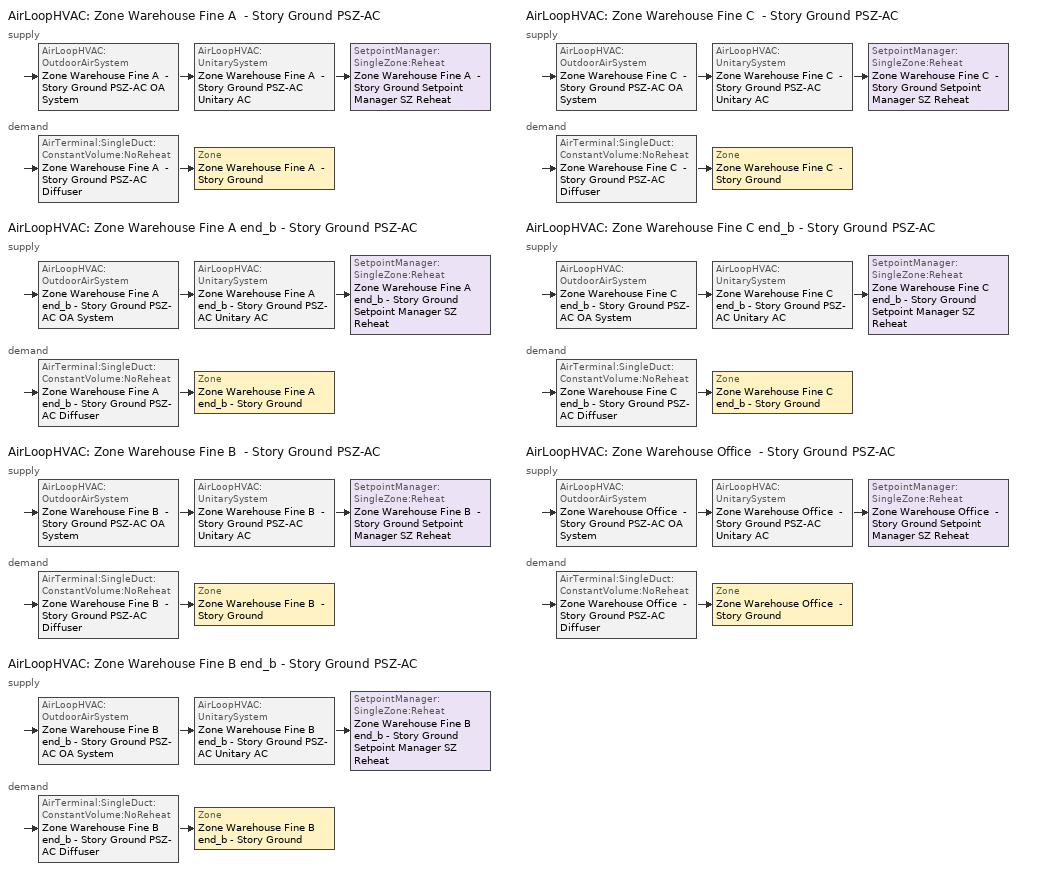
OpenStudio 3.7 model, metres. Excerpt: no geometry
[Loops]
AirLoopHVAC 'Zone Warehouse Fine A  - Story Ground PSZ-AC'
 supply: AirLoopHVAC:OutdoorAirSystem 'Zone Warehouse Fine A  - Story Ground PSZ-AC OA System' > AirLoopHVAC:UnitarySystem 'Zone Warehouse Fine A  - Story Ground PSZ-AC Unitary AC' > SetpointManager:SingleZone:Reheat 'Zone Warehouse Fine A  - Story Ground Setpoint Manager SZ Reheat'
 demand: AirTerminal:SingleDuct:ConstantVolume:NoReheat 'Zone Warehouse Fine A  - Story Ground PSZ-AC Diffuser' > Zone 'Zone Warehouse Fine A  - Story Ground'
AirLoopHVAC 'Zone Warehouse Fine A end_b - Story Ground PSZ-AC'
 supply: AirLoopHVAC:OutdoorAirSystem 'Zone Warehouse Fine A end_b - Story Ground PSZ-AC OA System' > AirLoopHVAC:UnitarySystem 'Zone Warehouse Fine A end_b - Story Ground PSZ-AC Unitary AC' > SetpointManager:SingleZone:Reheat 'Zone Warehouse Fine A end_b - Story Ground Setpoint Manager SZ Reheat'
 demand: AirTerminal:SingleDuct:ConstantVolume:NoReheat 'Zone Warehouse Fine A end_b - Story Ground PSZ-AC Diffuser' > Zone 'Zone Warehouse Fine A end_b - Story Ground'
AirLoopHVAC 'Zone Warehouse Fine B  - Story Ground PSZ-AC'
 supply: AirLoopHVAC:OutdoorAirSystem 'Zone Warehouse Fine B  - Story Ground PSZ-AC OA System' > AirLoopHVAC:UnitarySystem 'Zone Warehouse Fine B  - Story Ground PSZ-AC Unitary AC' > SetpointManager:SingleZone:Reheat 'Zone Warehouse Fine B  - Story Ground Setpoint Manager SZ Reheat'
 demand: AirTerminal:SingleDuct:ConstantVolume:NoReheat 'Zone Warehouse Fine B  - Story Ground PSZ-AC Diffuser' > Zone 'Zone Warehouse Fine B  - Story Ground'
AirLoopHVAC 'Zone Warehouse Fine B end_b - Story Ground PSZ-AC'
 supply: AirLoopHVAC:OutdoorAirSystem 'Zone Warehouse Fine B end_b - Story Ground PSZ-AC OA System' > AirLoopHVAC:UnitarySystem 'Zone Warehouse Fine B end_b - Story Ground PSZ-AC Unitary AC' > SetpointManager:SingleZone:Reheat 'Zone Warehouse Fine B end_b - Story Ground Setpoint Manager SZ Reheat'
 demand: AirTerminal:SingleDuct:ConstantVolume:NoReheat 'Zone Warehouse Fine B end_b - Story Ground PSZ-AC Diffuser' > Zone 'Zone Warehouse Fine B end_b - Story Ground'
AirLoopHVAC 'Zone Warehouse Fine C  - Story Ground PSZ-AC'
 supply: AirLoopHVAC:OutdoorAirSystem 'Zone Warehouse Fine C  - Story Ground PSZ-AC OA System' > AirLoopHVAC:UnitarySystem 'Zone Warehouse Fine C  - Story Ground PSZ-AC Unitary AC' > SetpointManager:SingleZone:Reheat 'Zone Warehouse Fine C  - Story Ground Setpoint Manager SZ Reheat'
 demand: AirTerminal:SingleDuct:ConstantVolume:NoReheat 'Zone Warehouse Fine C  - Story Ground PSZ-AC Diffuser' > Zone 'Zone Warehouse Fine C  - Story Ground'
AirLoopHVAC 'Zone Warehouse Fine C end_b - Story Ground PSZ-AC'
 supply: AirLoopHVAC:OutdoorAirSystem 'Zone Warehouse Fine C end_b - Story Ground PSZ-AC OA System' > AirLoopHVAC:UnitarySystem 'Zone Warehouse Fine C end_b - Story Ground PSZ-AC Unitary AC' > SetpointManager:SingleZone:Reheat 'Zone Warehouse Fine C end_b - Story Ground Setpoint Manager SZ Reheat'
 demand: AirTerminal:SingleDuct:ConstantVolume:NoReheat 'Zone Warehouse Fine C end_b - Story Ground PSZ-AC Diffuser' > Zone 'Zone Warehouse Fine C end_b - Story Ground'
AirLoopHVAC 'Zone Warehouse Office  - Story Ground PSZ-AC'
 supply: AirLoopHVAC:OutdoorAirSystem 'Zone Warehouse Office  - Story Ground PSZ-AC OA System' > AirLoopHVAC:UnitarySystem 'Zone Warehouse Office  - Story Ground PSZ-AC Unitary AC' > SetpointManager:SingleZone:Reheat 'Zone Warehouse Office  - Story Ground Setpoint Manager SZ Reheat'
 demand: AirTerminal:SingleDuct:ConstantVolume:NoReheat 'Zone Warehouse Office  - Story Ground PSZ-AC Diffuser' > Zone 'Zone Warehouse Office  - Story Ground'
[SizingPeriod:DesignDay] Barometric Pressure {Pa}=98945; Rain Indicator=No; Snow Indicator=No; Day of Month=21; Daylight Saving Time Indicator=No; Humidity Condition Type=Wetbulb; Dry-Bulb Temperature Range Modifier Type=DefaultMultipliers
Name | Maximum Dry-Bulb Temperature {C} | Daily Dry-Bulb Temperature Range {deltaC} | Wind Speed {m/s} | Wind Direction {deg} | Sky Clearness | Month | Day Type | Wetbulb or DewPoint at Maximum Dry-Bulb {C} | Solar Model Indicator | ASHRAE Clear Sky Optical Depth for Beam Irradiance | ASHRAE Clear Sky Optical Depth for Diffuse Irradiance
La Crosse Municipal Ann Htg 99% Condns DB 1 | -20.3 | 0 | 2.8 | 300 | 0 | 1 | WinterDesignDay | -20.3 | ASHRAEClearSky
La Crosse Municipal Ann Htg 99.6% Condns DB 1 | -23 | 0 | 2.8 | 300 | 0 | 1 | WinterDesignDay | -23 | ASHRAEClearSky
La Crosse Municipal Ann Htg Wind 99% Condns WS=>MCDB 1 | -6.3 | 0 | 10.3 | 300 | 0 | 1 | WinterDesignDay | -6.3 | ASHRAEClearSky
La Crosse Municipal April .4% Condns DB=>MCWB 1 | 28.7 | 11.2 | 5.4 | 180 |  | 4 | SummerDesignDay | 18.3 | ASHRAETau | 0.338 | 2.373
La Crosse Municipal April .4% Condns WB=>MCDB 1 | 26.8 | 11.2 | 5.4 | 180 |  | 4 | SummerDesignDay | 19 | ASHRAETau | 0.338 | 2.373
La Crosse Municipal August .4% Condns DB=>MCWB 1 | 35 | 10.6 | 5.4 | 180 |  | 8 | SummerDesignDay | 25.6 | ASHRAETau | 0.371 | 2.371
La Crosse Municipal August .4% Condns WB=>MCDB 1 | 32.9 | 10.6 | 5.4 | 180 |  | 8 | SummerDesignDay | 26.9 | ASHRAETau | 0.371 | 2.371
La Crosse Municipal December .4% Condns DB=>MCWB 1 | 12.4 | 7.7 | 5.4 | 180 |  | 12 | SummerDesignDay | 10.1 | ASHRAETau | 0.287 | 2.56
La Crosse Municipal December .4% Condns WB=>MCDB 1 | 11.9 | 7.7 | 5.4 | 180 |  | 12 | SummerDesignDay | 10.5 | ASHRAETau | 0.287 | 2.56
La Crosse Municipal February .4% Condns DB=>MCWB 1 | 12 | 9.2 | 5.4 | 180 |  | 2 | SummerDesignDay | 7.7 | ASHRAETau | 0.29 | 2.366
La Crosse Municipal February .4% Condns WB=>MCDB 1 | 10.2 | 9.2 | 5.4 | 180 |  | 2 | SummerDesignDay | 8.1 | ASHRAETau | 0.29 | 2.366
La Crosse Municipal January .4% Condns DB=>MCWB 1 | 8.9 | 8.6 | 5.4 | 180 |  | 1 | SummerDesignDay | 5 | ASHRAETau | 0.278 | 2.493
La Crosse Municipal January .4% Condns WB=>MCDB 1 | 8.2 | 8.6 | 5.4 | 180 |  | 1 | SummerDesignDay | 5.4 | ASHRAETau | 0.278 | 2.493
La Crosse Municipal July .4% Condns DB=>MCWB 1 | 36.3 | 10.9 | 5.4 | 180 |  | 7 | SummerDesignDay | 25.1 | ASHRAETau | 0.388 | 2.278
La Crosse Municipal July .4% Condns WB=>MCDB 1 | 33.4 | 10.9 | 5.4 | 180 |  | 7 | SummerDesignDay | 27.4 | ASHRAETau | 0.388 | 2.278
La Crosse Municipal June .4% Condns DB=>MCWB 1 | 34.9 | 11.2 | 5.4 | 180 |  | 6 | SummerDesignDay | 23.4 | ASHRAETau | 0.381 | 2.272
La Crosse Municipal June .4% Condns WB=>MCDB 1 | 32.4 | 11.2 | 5.4 | 180 |  | 6 | SummerDesignDay | 25.4 | ASHRAETau | 0.381 | 2.272
La Crosse Municipal March .4% Condns DB=>MCWB 1 | 22.9 | 9.8 | 5.4 | 180 |  | 3 | SummerDesignDay | 14.4 | ASHRAETau | 0.316 | 2.406
La Crosse Municipal March .4% Condns WB=>MCDB 1 | 21.4 | 9.8 | 5.4 | 180 |  | 3 | SummerDesignDay | 15.9 | ASHRAETau | 0.316 | 2.406
La Crosse Municipal May .4% Condns DB=>MCWB 1 | 32.2 | 11.5 | 5.4 | 180 |  | 5 | SummerDesignDay | 21.4 | ASHRAETau | 0.348 | 2.357
La Crosse Municipal May .4% Condns WB=>MCDB 1 | 29.4 | 11.5 | 5.4 | 180 |  | 5 | SummerDesignDay | 23.6 | ASHRAETau | 0.348 | 2.357
La Crosse Municipal November .4% Condns DB=>MCWB 1 | 20 | 8.1 | 5.4 | 180 |  | 11 | SummerDesignDay | 13.9 | ASHRAETau | 0.299 | 2.609
La Crosse Municipal November .4% Condns WB=>MCDB 1 | 18.3 | 8.1 | 5.4 | 180 |  | 11 | SummerDesignDay | 15.2 | ASHRAETau | 0.299 | 2.609
La Crosse Municipal October .4% Condns DB=>MCWB 1 | 27.9 | 10.4 | 5.4 | 180 |  | 10 | SummerDesignDay | 19.8 | ASHRAETau | 0.321 | 2.538
La Crosse Municipal October .4% Condns WB=>MCDB 1 | 26 | 10.4 | 5.4 | 180 |  | 10 | SummerDesignDay | 21.3 | ASHRAETau | 0.321 | 2.538
La Crosse Municipal September .4% Condns DB=>MCWB 1 | 32.2 | 11 | 5.4 | 180 |  | 9 | SummerDesignDay | 22.6 | ASHRAETau | 0.366 | 2.407
La Crosse Municipal September .4% Condns WB=>MCDB 1 | 29.2 | 11 | 5.4 | 180 |  | 9 | SummerDesignDay | 24.1 | ASHRAETau | 0.366 | 2.407
[Sizing:Zone] Zone Cooling Design Supply Air Temperature Input Method=SupplyAirTemperature; Zone Cooling Design Supply Air Temperature Difference {deltaC}=11.11; Zone Heating Design Supply Air Temperature Input Method=SupplyAirTemperature; Zone Heating Design Supply Air Temperature Difference {deltaC}=11.11; Zone Cooling Design Supply Air Humidity Ratio {kg-H2O/kg-air}=0.0085; Zone Heating Design Supply Air Humidity Ratio {kg-H2O/kg-air}=0.008; Cooling Design Air Flow Method=DesignDay; Heating Design Air Flow Method=DesignDay; Account for Dedicated Outdoor Air System=No; Dedicated Outdoor Air System Control Strategy=NeutralSupplyAir; Dedicated Outdoor Air Low Setpoint Temperature for Design {C}=autosize; Dedicated Outdoor Air High Setpoint Temperature for Design {C}=autosize; Zone Load Sizing Method=Sensible Load Only No Latent Load; Zone Latent Cooling Design Supply Air Humidity Ratio Input Method=HumidityRatioDifference; Zone Cooling Design Supply Air Humidity Ratio Difference {kgWater/kgDryAir}=0.005; Zone Latent Heating Design Supply Air Humidity Ratio Input Method=HumidityRatioDifference; Zone Humidification Design Supply Air Humidity Ratio Difference {kgWater/kgDryAir}=0.005
Name | Zone Cooling Design Supply Air Temperature {C} | Zone Heating Design Supply Air Temperature {C}
Zone Warehouse Bulk A end_a - Story Ground; Zone Warehouse Bulk B end_a - Story Ground; Zone Warehouse Bulk C end_a - Story Ground; Zone Warehouse Bulk A  - Story Ground; Zone Warehouse Bulk B  - Story Ground; Zone Warehouse Bulk C  - Story Ground | 14 | 40
Zone Warehouse Fine A  - Story Ground; Zone Warehouse Fine B  - Story Ground; Zone Warehouse Fine C  - Story Ground; Zone Warehouse Fine A end_b - Story Ground; Zone Warehouse Fine B end_b - Story Ground; Zone Warehouse Fine C end_b - Story Ground; Zone Warehouse Office  - Story Ground | 12.7778 | 50
[Zone equipment]
Zone Warehouse Bulk A end_a - Story Ground: Zone Warehouse Bulk A end_a - Story Ground Electric Baseboard
Zone Warehouse Bulk B end_a - Story Ground: Zone Warehouse Bulk B end_a - Story Ground Electric Baseboard
Zone Warehouse Bulk C end_a - Story Ground: Zone Warehouse Bulk C end_a - Story Ground Electric Baseboard
Zone Warehouse Bulk A  - Story Ground: Zone Warehouse Bulk A  - Story Ground Electric Baseboard
Zone Warehouse Bulk B  - Story Ground: Zone Warehouse Bulk B  - Story Ground Electric Baseboard
Zone Warehouse Bulk C  - Story Ground: Zone Warehouse Bulk C  - Story Ground Electric Baseboard
Zone Warehouse Fine A  - Story Ground: Zone Warehouse Fine A  - Story Ground PSZ-AC Diffuser
Zone Warehouse Fine B  - Story Ground: Zone Warehouse Fine B  - Story Ground PSZ-AC Diffuser
Zone Warehouse Fine C  - Story Ground: Zone Warehouse Fine C  - Story Ground PSZ-AC Diffuser
Zone Warehouse Fine A end_b - Story Ground: Zone Warehouse Fine A end_b - Story Ground PSZ-AC Diffuser
Zone Warehouse Fine B end_b - Story Ground: Zone Warehouse Fine B end_b - Story Ground PSZ-AC Diffuser
Zone Warehouse Fine C end_b - Story Ground: Zone Warehouse Fine C end_b - Story Ground PSZ-AC Diffuser
Zone Warehouse Office  - Story Ground: Zone Warehouse Office  - Story Ground PSZ-AC Diffuser
[AirLoopHVAC] Design Return Air Flow Fraction of Supply Air Flow=1
Name | Availability Schedule | Design Supply Air Flow Rate {m3/s}
Zone Warehouse Fine A  - Story Ground PSZ-AC | Zone Warehouse Fine A  - Story Ground PSZ-AC Occ Sch | 1.54875
Zone Warehouse Fine A end_b - Story Ground PSZ-AC | Zone Warehouse Fine A end_b - Story Ground PSZ-AC Occ Sch | 0.208641
Zone Warehouse Fine B  - Story Ground PSZ-AC | Zone Warehouse Fine B  - Story Ground PSZ-AC Occ Sch | 3.1058
Zone Warehouse Fine B end_b - Story Ground PSZ-AC | Zone Warehouse Fine B end_b - Story Ground PSZ-AC Occ Sch | 0.942392
Zone Warehouse Fine C  - Story Ground PSZ-AC | Zone Warehouse Fine C  - Story Ground PSZ-AC Occ Sch | 0.767516
Zone Warehouse Fine C end_b - Story Ground PSZ-AC | Zone Warehouse Fine C end_b - Story Ground PSZ-AC Occ Sch | 0.164154
Zone Warehouse Office  - Story Ground PSZ-AC | Zone Warehouse Office  - Story Ground PSZ-AC Occ Sch | 2.65114
[Sizing:System] Type of Load to Size On=Sensible; Central Heating Maximum System Air Flow Ratio=1; Preheat Design Temperature {C}=7.22222; Preheat Design Humidity Ratio {kg-H2O/kg-Air}=0.008; Precool Design Temperature {C}=12.7778; Precool Design Humidity Ratio {kg-H2O/kg-Air}=0.008; Central Cooling Design Supply Air Temperature {C}=12.7778; Central Heating Design Supply Air Temperature {C}=50; Sizing Option=Coincident; 100% Outdoor Air in Cooling=No; 100% Outdoor Air in Heating=No; Central Cooling Design Supply Air Humidity Ratio {kg-H2O/kg-Air}=0.0085; Central Heating Design Supply Air Humidity Ratio {kg-H2O/kg-Air}=0.008; Cooling Design Air Flow Method=DesignDay; Heating Design Air Flow Method=DesignDay; System Outdoor Air Method=ZoneSum; Zone Maximum Outdoor Air Fraction=1; Cooling Supply Air Flow Rate Per Floor Area {m3/s-m2}=0.00996765; Cooling Fraction of Autosized Cooling Supply Air Flow Rate=1; Cooling Supply Air Flow Rate Per Unit Cooling Capacity {m3/s-W}=3.94755e-05; Heating Supply Air Flow Rate Per Floor Area {m3/s-m2}=0.00996765; Heating Fraction of Autosized Heating Supply Air Flow Rate=1; Heating Fraction of Autosized Cooling Supply Air Flow Rate=1; Heating Supply Air Flow Rate Per Unit Heating Capacity {m3/s-W}=3.15882e-05; Cooling Design Capacity Method=CoolingDesignCapacity; Cooling Design Capacity Per Floor Area {W/m2}=234.7; Fraction of Autosized Cooling Design Capacity=1; Heating Design Capacity Method=HeatingDesignCapacity; Heating Design Capacity Per Floor Area {W/m2}=157; Fraction of Autosized Heating Design Capacity=1; Central Cooling Capacity Control Method=OnOff; Occupant Diversity=1
Name | Design Outdoor Air Flow Rate {m3/s} | Cooling Design Capacity {W} | Heating Design Capacity {W}
Zone Warehouse Fine A  - Story Ground PSZ-AC | 1.54875 | 25545.55 | 31091.21
Zone Warehouse Fine A end_b - Story Ground PSZ-AC | 0.208641 | 3472.16 | 5346.14
Zone Warehouse Fine B  - Story Ground PSZ-AC | 3.1058 | 55166.42 | 74006.19
Zone Warehouse Fine B end_b - Story Ground PSZ-AC | 0.942392 | 15738.45 | 21557.61
Zone Warehouse Fine C  - Story Ground PSZ-AC | 0.767516 | 13215.82 | 30988.78
Zone Warehouse Fine C end_b - Story Ground PSZ-AC | 0.164154 | 2737.15 | 5335.36
Zone Warehouse Office  - Story Ground PSZ-AC | 2.65114 | 36035.88 | 56521.89
[SetpointManager:SingleZone:Reheat] Minimum Supply Air Temperature {C}=12.7778; Maximum Supply Air Temperature {C}=50
Name | Control Zone | Setpoint Node or NodeList
Zone Warehouse Fine A  - Story Ground Setpoint Manager SZ Reheat | Zone Warehouse Fine A  - Story Ground | Zone Warehouse Fine A  - Story Ground PSZ-AC Supply Outlet Node
Zone Warehouse Fine A end_b - Story Ground Setpoint Manager SZ Reheat | Zone Warehouse Fine A end_b - Story Ground | Zone Warehouse Fine A end_b - Story Ground PSZ-AC Supply Outlet Node
Zone Warehouse Fine B  - Story Ground Setpoint Manager SZ Reheat | Zone Warehouse Fine B  - Story Ground | Zone Warehouse Fine B  - Story Ground PSZ-AC Supply Outlet Node
Zone Warehouse Fine B end_b - Story Ground Setpoint Manager SZ Reheat | Zone Warehouse Fine B end_b - Story Ground | Zone Warehouse Fine B end_b - Story Ground PSZ-AC Supply Outlet Node
Zone Warehouse Fine C  - Story Ground Setpoint Manager SZ Reheat | Zone Warehouse Fine C  - Story Ground | Zone Warehouse Fine C  - Story Ground PSZ-AC Supply Outlet Node
Zone Warehouse Fine C end_b - Story Ground Setpoint Manager SZ Reheat | Zone Warehouse Fine C end_b - Story Ground | Zone Warehouse Fine C end_b - Story Ground PSZ-AC Supply Outlet Node
Zone Warehouse Office  - Story Ground Setpoint Manager SZ Reheat | Zone Warehouse Office  - Story Ground | Zone Warehouse Office  - Story Ground PSZ-AC Supply Outlet Node
[Coil:Heating:Gas] Availability Schedule=Always On Discrete; Gas Burner Efficiency=0.8; On Cycle Parasitic Electric Load {W}=0; Off Cycle Parasitic Gas Load {W}=0
Name | Nominal Capacity {W}
Zone Warehouse Fine A  - Story Ground PSZ-AC Gas Htg Coil 181kBtu/hr 0.8 Thermal Eff | 65410.4
Zone Warehouse Fine A end_b - Story Ground PSZ-AC Gas Htg Coil 25kBtu/hr 0.8 Thermal Eff | 8735.75
Zone Warehouse Fine B  - Story Ground PSZ-AC Gas Htg Coil 398kBtu/hr 0.8 Thermal Eff | 142769
Zone Warehouse Fine B end_b - Story Ground PSZ-AC Gas Htg Coil 113kBtu/hr 0.8 Thermal Eff | 40031.7
Zone Warehouse Fine C  - Story Ground PSZ-AC Gas Htg Coil 108kBtu/hr 0.8 Thermal Eff | 33610.3
Zone Warehouse Fine C end_b - Story Ground PSZ-AC Gas Htg Coil 21kBtu/hr 0.8 Thermal Eff | 6924.64
Zone Warehouse Office  - Story Ground PSZ-AC Gas Htg Coil 322kBtu/hr 0.8 Thermal Eff | 94709.3
[Coil:Heating:Electric] Availability Schedule=Always Off Discrete; Efficiency=1; Nominal Capacity {W}=0
Zone Warehouse Fine A  - Story Ground PSZ-AC No Heat; Zone Warehouse Fine A end_b - Story Ground PSZ-AC No Heat; Zone Warehouse Fine B  - Story Ground PSZ-AC No Heat; Zone Warehouse Fine B end_b - Story Ground PSZ-AC No Heat; Zone Warehouse Fine C  - Story Ground PSZ-AC No Heat; Zone Warehouse Fine C end_b - Story Ground PSZ-AC No Heat; Zone Warehouse Office  - Story Ground PSZ-AC No Heat
[Coil:Cooling:DX:SingleSpeed] Availability Schedule=Always On Discrete; Rated Evaporator Fan Power Per Volume Flow Rate 2017 {W/(m3/s)}=773.3; Rated Evaporator Fan Power Per Volume Flow Rate 2023 {W/(m3/s)}=934.4; Total Cooling Capacity Function of Temperature Curve=PSZ-AC_Unitary_PackagecoolCapFT; Total Cooling Capacity Function of Flow Fraction Curve=PSZ-AC_Unitary_PackagecoolFFF; Energy Input Ratio Function of Temperature Curve=PSZ-AC DX Unitary Package EIRFT; Energy Input Ratio Function of Flow Fraction Curve=PSZ-AC_Unitary_PackagecoolEIRFFF; Part Load Fraction Correlation Curve=PSZ-AC_Unitary_PackagecoolPLR; Minimum Outdoor Dry-Bulb Temperature for Compressor Operation {C}=-25; Nominal Time for Condensate Removal to Begin {s}=0; Ratio of Initial Moisture Evaporation Rate and Steady State Latent Capacity=0; Maximum Cycling Rate {cycles/hr}=0; Latent Capacity Time Constant {s}=0; Condenser Type=AirCooled; Evaporative Condenser Effectiveness=0.9; Evaporative Condenser Air Flow Rate {m3/s}=autosize; Evaporative Condenser Pump Rated Power Consumption {W}=autosize; Crankcase Heater Capacity {W}=0; Maximum Outdoor Dry-Bulb Temperature for Crankcase Heater Operation {C}=10; Basin Heater Capacity {W/K}=0; Basin Heater Setpoint Temperature {C}=2
Name | Rated Total Cooling Capacity {W} | Rated Sensible Heat Ratio | Rated COP {W/W} | Rated Air Flow Rate {m3/s}
Zone Warehouse Fine A  - Story Ground PSZ-AC 1spd DX AC Clg Coil 90kBtu/hr 8.9EER 90kBtu/hr 11.0EER | 28860.9 | 0.800591 | 3.79883 | 1.54875
Zone Warehouse Fine A end_b - Story Ground PSZ-AC 1spd DX AC Clg Coil 14kBtu/hr 9.7SEER 14kBtu/hr 14.0SEER | 4405.03 | 0.75526 | 4.11713 | 0.208641
Zone Warehouse Fine B  - Story Ground PSZ-AC 1spd DX AC Clg Coil 199kBtu/hr 8.5EER 210kBtu/hr 10.8EER | 74867.6 | 0.710471 | 3.73224 | 3.1058
Zone Warehouse Fine B end_b - Story Ground PSZ-AC 1spd DX AC Clg Coil 60kBtu/hr 9.7SEER 59kBtu/hr 14.0SEER | 19552.9 | 0.762328 | 4.11713 | 0.942392
Zone Warehouse Fine C  - Story Ground PSZ-AC 1spd DX AC Clg Coil 61kBtu/hr 9.7SEER 59kBtu/hr 14.0SEER | 18183.9 | 0.715881 | 4.11713 | 0.767516
Zone Warehouse Fine C end_b - Story Ground PSZ-AC 1spd DX AC Clg Coil 12kBtu/hr 9.7SEER 11kBtu/hr 14.0SEER | 3467.06 | 0.755152 | 4.11713 | 0.164154
Zone Warehouse Office  - Story Ground PSZ-AC 1spd DX AC Clg Coil 166kBtu/hr 8.5EER 179kBtu/hr 10.8EER | 47736.8 | 0.800996 | 3.73224 | 2.65114
[Fan:OnOff] Availability Schedule=Always On Discrete; Pressure Rise {Pa}=622.722; Motor In Airstream Fraction=1
Name | Fan Total Efficiency | Maximum Flow Rate {m3/s} | Motor Efficiency | Fan Power Ratio Function of Speed Ratio Curve | Fan Efficiency Ratio Function of Speed Ratio Curve
Zone Warehouse Fine A  - Story Ground PSZ-AC Fan | 0.56225 | 1.54875 | 0.865 | Fan On Off Power Curve | Fan On Off Efficiency Curve
Zone Warehouse Fine A end_b - Story Ground PSZ-AC Fan | 0.55575 | 0.208641 | 0.855 | Fan On Off Power Curve 1 | Fan On Off Efficiency Curve 1
Zone Warehouse Fine B  - Story Ground PSZ-AC Fan | 0.58175 | 3.1058 | 0.895 | Fan On Off Power Curve 2 | Fan On Off Efficiency Curve 2
Zone Warehouse Fine B end_b - Story Ground PSZ-AC Fan | 0.55575 | 0.942392 | 0.855 | Fan On Off Power Curve 3 | Fan On Off Efficiency Curve 3
Zone Warehouse Fine C  - Story Ground PSZ-AC Fan | 0.55575 | 0.767516 | 0.855 | Fan On Off Power Curve 4 | Fan On Off Efficiency Curve 4
Zone Warehouse Fine C end_b - Story Ground PSZ-AC Fan | 0.55575 | 0.164154 | 0.855 | Fan On Off Power Curve 5 | Fan On Off Efficiency Curve 5
Zone Warehouse Office  - Story Ground PSZ-AC Fan | 0.58175 | 2.65114 | 0.895 | Fan On Off Power Curve 6 | Fan On Off Efficiency Curve 6
[AirLoopHVAC:UnitarySystem] Control Type=Load; Dehumidification Control Type=None; Availability Schedule=Always On Discrete; Fan Placement=DrawThrough; DX Heating Coil Sizing Ratio=1; Use DOAS DX Cooling Coil=No; DOAS DX Cooling Coil Leaving Minimum Air Temperature {C}=2; Latent Load Control=SensibleOnlyLoadControl; Supply Air Flow Rate Method During Cooling Operation=SupplyAirFlowRate; Supply Air Flow Rate Method During Heating Operation=SupplyAirFlowRate; Supply Air Flow Rate Method When No Cooling or Heating is Required=None; Maximum Supply Air Temperature {C}=50; Maximum Outdoor Dry-Bulb Temperature for Supplemental Heater Operation {C}=21; Ancilliary On-Cycle Electric Power {W}=0; Ancilliary Off-Cycle Electric Power {W}=0
Name | Controlling Zone or Thermostat Location | Supply Fan | Supply Air Fan Operating Mode Schedule | Heating Coil | Cooling Coil | Supplemental Heating Coil | Supply Air Flow Rate During Cooling Operation {m3/s} | Supply Air Flow Rate During Heating Operation {m3/s}
Zone Warehouse Fine A  - Story Ground PSZ-AC Unitary AC | Zone Warehouse Fine A  - Story Ground | Zone Warehouse Fine A  - Story Ground PSZ-AC Fan | Zone Warehouse Fine A  - Story Ground PSZ-AC_night_fancycle_schedule | Zone Warehouse Fine A  - Story Ground PSZ-AC Gas Htg Coil 181kBtu/hr 0.8 Thermal Eff | Zone Warehouse Fine A  - Story Ground PSZ-AC 1spd DX AC Clg Coil 90kBtu/hr 8.9EER 90kBtu/hr 11.0EER | Zone Warehouse Fine A  - Story Ground PSZ-AC No Heat | 1.54875 | 1.54875
Zone Warehouse Fine A end_b - Story Ground PSZ-AC Unitary AC | Zone Warehouse Fine A end_b - Story Ground | Zone Warehouse Fine A end_b - Story Ground PSZ-AC Fan | Zone Warehouse Fine A end_b - Story Ground PSZ-AC_night_fancycle_schedule | Zone Warehouse Fine A end_b - Story Ground PSZ-AC Gas Htg Coil 25kBtu/hr 0.8 Thermal Eff | Zone Warehouse Fine A end_b - Story Ground PSZ-AC 1spd DX AC Clg Coil 14kBtu/hr 9.7SEER 14kBtu/hr 14.0SEER | Zone Warehouse Fine A end_b - Story Ground PSZ-AC No Heat | 0.208641 | 0.208641
Zone Warehouse Fine B  - Story Ground PSZ-AC Unitary AC | Zone Warehouse Fine B  - Story Ground | Zone Warehouse Fine B  - Story Ground PSZ-AC Fan | Zone Warehouse Fine B  - Story Ground PSZ-AC_night_fancycle_schedule | Zone Warehouse Fine B  - Story Ground PSZ-AC Gas Htg Coil 398kBtu/hr 0.8 Thermal Eff | Zone Warehouse Fine B  - Story Ground PSZ-AC 1spd DX AC Clg Coil 199kBtu/hr 8.5EER 210kBtu/hr 10.8EER | Zone Warehouse Fine B  - Story Ground PSZ-AC No Heat | 3.1058 | 3.1058
Zone Warehouse Fine B end_b - Story Ground PSZ-AC Unitary AC | Zone Warehouse Fine B end_b - Story Ground | Zone Warehouse Fine B end_b - Story Ground PSZ-AC Fan | Zone Warehouse Fine B end_b - Story Ground PSZ-AC_night_fancycle_schedule | Zone Warehouse Fine B end_b - Story Ground PSZ-AC Gas Htg Coil 113kBtu/hr 0.8 Thermal Eff | Zone Warehouse Fine B end_b - Story Ground PSZ-AC 1spd DX AC Clg Coil 60kBtu/hr 9.7SEER 59kBtu/hr 14.0SEER | Zone Warehouse Fine B end_b - Story Ground PSZ-AC No Heat | 0.942392 | 0.942392
Zone Warehouse Fine C  - Story Ground PSZ-AC Unitary AC | Zone Warehouse Fine C  - Story Ground | Zone Warehouse Fine C  - Story Ground PSZ-AC Fan | Zone Warehouse Fine C  - Story Ground PSZ-AC_night_fancycle_schedule | Zone Warehouse Fine C  - Story Ground PSZ-AC Gas Htg Coil 108kBtu/hr 0.8 Thermal Eff | Zone Warehouse Fine C  - Story Ground PSZ-AC 1spd DX AC Clg Coil 61kBtu/hr 9.7SEER 59kBtu/hr 14.0SEER | Zone Warehouse Fine C  - Story Ground PSZ-AC No Heat | 0.767516 | 0.767516
Zone Warehouse Fine C end_b - Story Ground PSZ-AC Unitary AC | Zone Warehouse Fine C end_b - Story Ground | Zone Warehouse Fine C end_b - Story Ground PSZ-AC Fan | Zone Warehouse Fine C end_b - Story Ground PSZ-AC_night_fancycle_schedule | Zone Warehouse Fine C end_b - Story Ground PSZ-AC Gas Htg Coil 21kBtu/hr 0.8 Thermal Eff | Zone Warehouse Fine C end_b - Story Ground PSZ-AC 1spd DX AC Clg Coil 12kBtu/hr 9.7SEER 11kBtu/hr 14.0SEER | Zone Warehouse Fine C end_b - Story Ground PSZ-AC No Heat | 0.164154 | 0.164154
Zone Warehouse Office  - Story Ground PSZ-AC Unitary AC | Zone Warehouse Office  - Story Ground | Zone Warehouse Office  - Story Ground PSZ-AC Fan | Zone Warehouse Office  - Story Ground PSZ-AC_night_fancycle_schedule | Zone Warehouse Office  - Story Ground PSZ-AC Gas Htg Coil 322kBtu/hr 0.8 Thermal Eff | Zone Warehouse Office  - Story Ground PSZ-AC 1spd DX AC Clg Coil 166kBtu/hr 8.5EER 179kBtu/hr 10.8EER | Zone Warehouse Office  - Story Ground PSZ-AC No Heat | 2.65114 | 2.65114
[Controller:OutdoorAir] Economizer Control Action Type=ModulateFlow; Lockout Type=LockoutWithHeating; Minimum Limit Type=FixedMinimum; High Humidity Control=No; Heat Recovery Bypass Control Type=BypassWhenWithinEconomizerLimits; Economizer Operation Staging=InterlockedWithMechanicalCooling
Name | Minimum Outdoor Air Flow Rate {m3/s} | Maximum Outdoor Air Flow Rate {m3/s} | Economizer Control Type | Minimum Outdoor Air Schedule | Maximum Fraction of Outdoor Air Schedule | Controller Mechanical Ventilation | Economizer Maximum Limit Dry-Bulb Temperature {C} | Economizer Maximum Limit Enthalpy {J/kg}
Zone Warehouse Fine A  - Story Ground PSZ-AC OA System Controller | 0.0519859 | 1.54875 | DifferentialDryBulb | Zone Warehouse Fine A  - Story Ground PSZ-AC_night_ventcycle_schedule | ZoneWarehouseFineAStoryGroundPSZACmaxOASch | Controller Mechanical Ventilation 1
Zone Warehouse Fine A end_b - Story Ground PSZ-AC OA System Controller | 0.00530941 | 0.208641 | NoEconomizer | Zone Warehouse Fine A end_b - Story Ground PSZ-AC_night_ventcycle_schedule | ZoneWarehouseFineAendbStoryGroundPSZACmaxOASch | Controller Mechanical Ventilation 2 | 28 | 64000
Zone Warehouse Fine B  - Story Ground PSZ-AC OA System Controller | 0.35882 | 3.1058 | DifferentialDryBulb | Zone Warehouse Fine B  - Story Ground PSZ-AC_night_ventcycle_schedule | ZoneWarehouseFineBStoryGroundPSZACmaxOASch | Controller Mechanical Ventilation 3
Zone Warehouse Fine B end_b - Story Ground PSZ-AC OA System Controller | 0.0366469 | 0.942392 | DifferentialDryBulb | Zone Warehouse Fine B end_b - Story Ground PSZ-AC_night_ventcycle_schedule | ZoneWarehouseFineBendbStoryGroundPSZACmaxOASch | Controller Mechanical Ventilation 4
Zone Warehouse Fine C  - Story Ground PSZ-AC OA System Controller | 0.0519859 | 0.767516 | DifferentialDryBulb | Zone Warehouse Fine C  - Story Ground PSZ-AC_night_ventcycle_schedule | ZoneWarehouseFineCStoryGroundPSZACmaxOASch | Controller Mechanical Ventilation 5
Zone Warehouse Fine C end_b - Story Ground PSZ-AC OA System Controller | 0.00530941 | 0.164154 | NoEconomizer | Zone Warehouse Fine C end_b - Story Ground PSZ-AC_night_ventcycle_schedule | ZoneWarehouseFineCendbStoryGroundPSZACmaxOASch | Controller Mechanical Ventilation 6 | 28 | 64000
Zone Warehouse Office  - Story Ground PSZ-AC OA System Controller | 0.0679887 | 2.65114 | DifferentialDryBulb | Zone Warehouse Office  - Story Ground PSZ-AC_night_ventcycle_schedule | ZoneWarehouseOfficeStoryGroundPSZACmaxOASch | Controller Mechanical Ventilation 7
[Controller:MechanicalVentilation] Availability Schedule=Always On Discrete
Controller Mechanical Ventilation 1; Controller Mechanical Ventilation 2; Controller Mechanical Ventilation 3; Controller Mechanical Ventilation 4; Controller Mechanical Ventilation 5; Controller Mechanical Ventilation 6; Controller Mechanical Ventilation 7
[AirLoopHVAC:OutdoorAirSystem]
Name | Controller
Zone Warehouse Fine A  - Story Ground PSZ-AC OA System | Zone Warehouse Fine A  - Story Ground PSZ-AC OA System Controller
Zone Warehouse Fine A end_b - Story Ground PSZ-AC OA System | Zone Warehouse Fine A end_b - Story Ground PSZ-AC OA System Controller
Zone Warehouse Fine B  - Story Ground PSZ-AC OA System | Zone Warehouse Fine B  - Story Ground PSZ-AC OA System Controller
Zone Warehouse Fine B end_b - Story Ground PSZ-AC OA System | Zone Warehouse Fine B end_b - Story Ground PSZ-AC OA System Controller
Zone Warehouse Fine C  - Story Ground PSZ-AC OA System | Zone Warehouse Fine C  - Story Ground PSZ-AC OA System Controller
Zone Warehouse Fine C end_b - Story Ground PSZ-AC OA System | Zone Warehouse Fine C end_b - Story Ground PSZ-AC OA System Controller
Zone Warehouse Office  - Story Ground PSZ-AC OA System | Zone Warehouse Office  - Story Ground PSZ-AC OA System Controller
[AvailabilityManager:NightCycle] Applicability Schedule=Always On Discrete; Control Type=CycleOnAny; Thermostat Tolerance {deltaC}=1; Cycling Run Time {s}=1800
Availability Manager Night Cycle 1; Availability Manager Night Cycle 2; Availability Manager Night Cycle 3; Availability Manager Night Cycle 4; Availability Manager Night Cycle 5; Availability Manager Night Cycle 6; Availability Manager Night Cycle 7
[AirTerminal:SingleDuct:ConstantVolume:NoReheat] Availability Schedule=Always On Discrete
Name | Maximum Air Flow Rate {m3/s}
Zone Warehouse Fine A  - Story Ground PSZ-AC Diffuser | 1.54875
Zone Warehouse Fine A end_b - Story Ground PSZ-AC Diffuser | 0.208641
Zone Warehouse Fine B  - Story Ground PSZ-AC Diffuser | 3.1058
Zone Warehouse Fine B end_b - Story Ground PSZ-AC Diffuser | 0.942392
Zone Warehouse Fine C  - Story Ground PSZ-AC Diffuser | 0.767516
Zone Warehouse Fine C end_b - Story Ground PSZ-AC Diffuser | 0.164154
Zone Warehouse Office  - Story Ground PSZ-AC Diffuser | 2.65114
[ZoneHVAC:Baseboard:Convective:Electric] Availability Schedule=Always On Discrete; Efficiency=1
Name | Nominal Capacity {W}
Zone Warehouse Bulk A  - Story Ground Electric Baseboard | 44720
Zone Warehouse Bulk A end_a - Story Ground Electric Baseboard | 3534.4
Zone Warehouse Bulk B  - Story Ground Electric Baseboard | 72345.4
Zone Warehouse Bulk B end_a - Story Ground Electric Baseboard | 13306.6
Zone Warehouse Bulk C  - Story Ground Electric Baseboard | 44537.1
Zone Warehouse Bulk C end_a - Story Ground Electric Baseboard | 3526.14
[Schedule:Ruleset]
Name | Default Day Schedule | Summer Design Day Schedule | Winter Design Day Schedule
Zone Warehouse Fine A  - Story Ground PSZ-AC Occ Sch | Zone Warehouse Fine A  - Story Ground PSZ-AC Occ Sch Default | Zone Warehouse Fine A  - Story Ground PSZ-AC Occ Sch Summer Design Day | Zone Warehouse Fine A  - Story Ground PSZ-AC Occ Sch Winter Design Day
Zone Warehouse Fine A end_b - Story Ground PSZ-AC Occ Sch | Zone Warehouse Fine A end_b - Story Ground PSZ-AC Occ Sch Default | Zone Warehouse Fine A end_b - Story Ground PSZ-AC Occ Sch Summer Design Day | Zone Warehouse Fine A end_b - Story Ground PSZ-AC Occ Sch Winter Design Day
Zone Warehouse Fine B  - Story Ground PSZ-AC Occ Sch | Zone Warehouse Fine B  - Story Ground PSZ-AC Occ Sch Default | Zone Warehouse Fine B  - Story Ground PSZ-AC Occ Sch Summer Design Day | Zone Warehouse Fine B  - Story Ground PSZ-AC Occ Sch Winter Design Day
Zone Warehouse Fine B end_b - Story Ground PSZ-AC Occ Sch | Zone Warehouse Fine B end_b - Story Ground PSZ-AC Occ Sch Default | Zone Warehouse Fine B end_b - Story Ground PSZ-AC Occ Sch Summer Design Day | Zone Warehouse Fine B end_b - Story Ground PSZ-AC Occ Sch Winter Design Day
Zone Warehouse Fine C  - Story Ground PSZ-AC Occ Sch | Zone Warehouse Fine C  - Story Ground PSZ-AC Occ Sch Default | Zone Warehouse Fine C  - Story Ground PSZ-AC Occ Sch Summer Design Day | Zone Warehouse Fine C  - Story Ground PSZ-AC Occ Sch Winter Design Day
Zone Warehouse Fine C end_b - Story Ground PSZ-AC Occ Sch | Zone Warehouse Fine C end_b - Story Ground PSZ-AC Occ Sch Default | Zone Warehouse Fine C end_b - Story Ground PSZ-AC Occ Sch Summer Design Day | Zone Warehouse Fine C end_b - Story Ground PSZ-AC Occ Sch Winter Design Day
Zone Warehouse Office  - Story Ground PSZ-AC Occ Sch | Zone Warehouse Office  - Story Ground PSZ-AC Occ Sch Default | Zone Warehouse Office  - Story Ground PSZ-AC Occ Sch Summer Design Day | Zone Warehouse Office  - Story Ground PSZ-AC Occ Sch Winter Design Day
ZoneWarehouseFineAStoryGroundPSZACmaxOASch | ZoneWarehouseFineAStoryGroundPSZACmaxOASchDefault
ZoneWarehouseFineAendbStoryGroundPSZACmaxOASch | ZoneWarehouseFineAendbStoryGroundPSZACmaxOASchDefault
ZoneWarehouseFineBStoryGroundPSZACmaxOASch | ZoneWarehouseFineBStoryGroundPSZACmaxOASchDefault
ZoneWarehouseFineBendbStoryGroundPSZACmaxOASch | ZoneWarehouseFineBendbStoryGroundPSZACmaxOASchDefault
ZoneWarehouseFineCStoryGroundPSZACmaxOASch | ZoneWarehouseFineCStoryGroundPSZACmaxOASchDefault
ZoneWarehouseFineCendbStoryGroundPSZACmaxOASch | ZoneWarehouseFineCendbStoryGroundPSZACmaxOASchDefault
ZoneWarehouseOfficeStoryGroundPSZACmaxOASch | ZoneWarehouseOfficeStoryGroundPSZACmaxOASchDefault
Zone Warehouse Fine A  - Story Ground PSZ-AC_night_fancycle_schedule | Zone Warehouse Fine A  - Story Ground PSZ-AC Occ Sch Default 1 | Zone Warehouse Fine A  - Story Ground PSZ-AC Occ Sch Summer Design Day 1 | Zone Warehouse Fine A  - Story Ground PSZ-AC Occ Sch Winter Design Day 1
Zone Warehouse Fine A end_b - Story Ground PSZ-AC_night_fancycle_schedule | Zone Warehouse Fine A end_b - Story Ground PSZ-AC Occ Sch Default 1 | Zone Warehouse Fine A end_b - Story Ground PSZ-AC Occ Sch Summer Design Day 1 | Zone Warehouse Fine A end_b - Story Ground PSZ-AC Occ Sch Winter Design Day 1
Zone Warehouse Fine B  - Story Ground PSZ-AC_night_fancycle_schedule | Zone Warehouse Fine B  - Story Ground PSZ-AC Occ Sch Default 1 | Zone Warehouse Fine B  - Story Ground PSZ-AC Occ Sch Summer Design Day 1 | Zone Warehouse Fine B  - Story Ground PSZ-AC Occ Sch Winter Design Day 1
Zone Warehouse Fine B end_b - Story Ground PSZ-AC_night_fancycle_schedule | Zone Warehouse Fine B end_b - Story Ground PSZ-AC Occ Sch Default 1 | Zone Warehouse Fine B end_b - Story Ground PSZ-AC Occ Sch Summer Design Day 1 | Zone Warehouse Fine B end_b - Story Ground PSZ-AC Occ Sch Winter Design Day 1
Zone Warehouse Fine C  - Story Ground PSZ-AC_night_fancycle_schedule | Zone Warehouse Fine C  - Story Ground PSZ-AC Occ Sch Default 1 | Zone Warehouse Fine C  - Story Ground PSZ-AC Occ Sch Summer Design Day 1 | Zone Warehouse Fine C  - Story Ground PSZ-AC Occ Sch Winter Design Day 1
Zone Warehouse Fine C end_b - Story Ground PSZ-AC_night_fancycle_schedule | Zone Warehouse Fine C end_b - Story Ground PSZ-AC Occ Sch Default 1 | Zone Warehouse Fine C end_b - Story Ground PSZ-AC Occ Sch Summer Design Day 1 | Zone Warehouse Fine C end_b - Story Ground PSZ-AC Occ Sch Winter Design Day 1
Zone Warehouse Office  - Story Ground PSZ-AC_night_fancycle_schedule | Zone Warehouse Office  - Story Ground PSZ-AC Occ Sch Default 1 | Zone Warehouse Office  - Story Ground PSZ-AC Occ Sch Summer Design Day 1 | Zone Warehouse Office  - Story Ground PSZ-AC Occ Sch Winter Design Day 1
[Schedule:Day]
Zone Warehouse Fine A  - Story Ground PSZ-AC Occ Sch Default; Zone Warehouse Fine A end_b - Story Ground PSZ-AC Occ Sch Default; Zone Warehouse Fine B  - Story Ground PSZ-AC Occ Sch Default; Zone Warehouse Fine B end_b - Story Ground PSZ-AC Occ Sch Default; Zone Warehouse Fine C  - Story Ground PSZ-AC Occ Sch Default; Zone Warehouse Fine C end_b - Story Ground PSZ-AC Occ Sch Default; Zone Warehouse Office  - Story Ground PSZ-AC Occ Sch Sunday; Zone Warehouse Fine A  - Story Ground PSZ-AC Occ Sch Default 1; Zone Warehouse Fine A end_b - Story Ground PSZ-AC Occ Sch Default 1; Zone Warehouse Fine B  - Story Ground PSZ-AC Occ Sch Default 1; Zone Warehouse Fine B end_b - Story Ground PSZ-AC Occ Sch Default 1; Zone Warehouse Fine C  - Story Ground PSZ-AC Occ Sch Default 1; Zone Warehouse Fine C end_b - Story Ground PSZ-AC Occ Sch Default 1; Zone Warehouse Office  - Story Ground PSZ-AC Occ Sch Sunday 1: 24, 0, 0
Zone Warehouse Fine A  - Story Ground PSZ-AC Occ Sch Winter Design Day; Zone Warehouse Fine A  - Story Ground PSZ-AC Occ Sch Summer Design Day; Zone Warehouse Fine A end_b - Story Ground PSZ-AC Occ Sch Winter Design Day; Zone Warehouse Fine A end_b - Story Ground PSZ-AC Occ Sch Summer Design Day; Zone Warehouse Fine B  - Story Ground PSZ-AC Occ Sch Winter Design Day; Zone Warehouse Fine B  - Story Ground PSZ-AC Occ Sch Summer Design Day; Zone Warehouse Fine B end_b - Story Ground PSZ-AC Occ Sch Winter Design Day; Zone Warehouse Fine B end_b - Story Ground PSZ-AC Occ Sch Summer Design Day; Zone Warehouse Fine C  - Story Ground PSZ-AC Occ Sch Winter Design Day; Zone Warehouse Fine C  - Story Ground PSZ-AC Occ Sch Summer Design Day; Zone Warehouse Fine C end_b - Story Ground PSZ-AC Occ Sch Winter Design Day; Zone Warehouse Fine C end_b - Story Ground PSZ-AC Occ Sch Summer Design Day; Zone Warehouse Office  - Story Ground PSZ-AC Occ Sch Winter Design Day; Zone Warehouse Office  - Story Ground PSZ-AC Occ Sch Summer Design Day; Zone Warehouse Fine A  - Story Ground PSZ-AC Occ Sch Summer Design Day 1; Zone Warehouse Fine A  - Story Ground PSZ-AC Occ Sch Winter Design Day 1; Zone Warehouse Fine A end_b - Story Ground PSZ-AC Occ Sch Summer Design Day 1; Zone Warehouse Fine A end_b - Story Ground PSZ-AC Occ Sch Winter Design Day 1; Zone Warehouse Fine B  - Story Ground PSZ-AC Occ Sch Summer Design Day 1; Zone Warehouse Fine B  - Story Ground PSZ-AC Occ Sch Winter Design Day 1; Zone Warehouse Fine B end_b - Story Ground PSZ-AC Occ Sch Summer Design Day 1; Zone Warehouse Fine B end_b - Story Ground PSZ-AC Occ Sch Winter Design Day 1; Zone Warehouse Fine C  - Story Ground PSZ-AC Occ Sch Summer Design Day 1; Zone Warehouse Fine C  - Story Ground PSZ-AC Occ Sch Winter Design Day 1; Zone Warehouse Fine C end_b - Story Ground PSZ-AC Occ Sch Summer Design Day 1; Zone Warehouse Fine C end_b - Story Ground PSZ-AC Occ Sch Winter Design Day 1; Zone Warehouse Office  - Story Ground PSZ-AC Occ Sch Summer Design Day 1; Zone Warehouse Office  - Story Ground PSZ-AC Occ Sch Winter Design Day 1: 24, 0, 1
Zone Warehouse Office  - Story Ground PSZ-AC Occ Sch Default; Zone Warehouse Office  - Story Ground PSZ-AC Occ Sch Default 1: 6, 30, 0, 17, 45, 1, 24, 0, 0
ZoneWarehouseFineAStoryGroundPSZACmaxOASchDefault; ZoneWarehouseFineAendbStoryGroundPSZACmaxOASchDefault; ZoneWarehouseFineBStoryGroundPSZACmaxOASchDefault; ZoneWarehouseFineBendbStoryGroundPSZACmaxOASchDefault; ZoneWarehouseFineCStoryGroundPSZACmaxOASchDefault; ZoneWarehouseFineCendbStoryGroundPSZACmaxOASchDefault; ZoneWarehouseOfficeStoryGroundPSZACmaxOASchDefault: 24, 0, 0.7
[Schedule:Rule] Rule Order=0; Apply Sunday=Yes; Apply Saturday=Yes; Date Specification Type=DateRange; Start Month=1; Start Day=1; End Month=12; End Day=31
Name | Schedule Ruleset | Day Schedule
Zone Warehouse Office  - Story Ground PSZ-AC Occ Sch Sunday Rule | Zone Warehouse Office  - Story Ground PSZ-AC Occ Sch | Zone Warehouse Office  - Story Ground PSZ-AC Occ Sch Sunday
Zone Warehouse Office  - Story Ground PSZ-AC Occ Sch Sunday Rule 1 | Zone Warehouse Office  - Story Ground PSZ-AC_night_fancycle_schedule | Zone Warehouse Office  - Story Ground PSZ-AC Occ Sch Sunday 1
[Schedule:Constant]
Name | Value
Always On Discrete; Zone Warehouse Fine A  - Story Ground PSZ-AC_night_ventcycle_schedule; Zone Warehouse Fine A end_b - Story Ground PSZ-AC_night_ventcycle_schedule; Zone Warehouse Fine B  - Story Ground PSZ-AC_night_ventcycle_schedule; Zone Warehouse Fine B end_b - Story Ground PSZ-AC_night_ventcycle_schedule; Zone Warehouse Fine C  - Story Ground PSZ-AC_night_ventcycle_schedule; Zone Warehouse Fine C end_b - Story Ground PSZ-AC_night_ventcycle_schedule; Zone Warehouse Office  - Story Ground PSZ-AC_night_ventcycle_schedule | 1
Always Off Discrete | 0
[Curve:Exponent] Coefficient1 Constant=1; Coefficient2 Constant=0; Coefficient3 Constant=0; Minimum Value of x=0; Maximum Value of x=1
Fan On Off Power Curve; Fan On Off Power Curve 1; Fan On Off Power Curve 2; Fan On Off Power Curve 3; Fan On Off Power Curve 4; Fan On Off Power Curve 5; Fan On Off Power Curve 6
[Curve:Cubic] Coefficient1 Constant=1; Coefficient2 x=0; Coefficient3 x**2=0; Coefficient4 x**3=0; Minimum Value of x=0; Maximum Value of x=1
Fan On Off Efficiency Curve; Fan On Off Efficiency Curve 1; Fan On Off Efficiency Curve 2; Fan On Off Efficiency Curve 3; Fan On Off Efficiency Curve 4; Fan On Off Efficiency Curve 5; Fan On Off Efficiency Curve 6
[Curve:Biquadratic] Minimum Value of x=12.77778; Maximum Value of x=23.88889; Minimum Value of y=21.11111; Maximum Value of y=46.11111
Name | Coefficient1 Constant | Coefficient2 x | Coefficient3 x**2 | Coefficient4 y | Coefficient5 y**2 | Coefficient6 x*y
PSZ-AC_Unitary_PackagecoolCapFT | 0.766956 | 0.0107756 | -4.14703e-05 | 0.00134961 | -0.000261144 | 0.000457488
PSZ-AC DX Unitary Package EIRFT | 0.297145 | 0.0430933 | -0.000748766 | 0.00597727 | 0.000482112 | -0.000956448
[Curve:Quadratic]
Name | Coefficient1 Constant | Coefficient2 x | Coefficient3 x**2 | Minimum Value of x | Maximum Value of x
PSZ-AC_Unitary_PackagecoolFFF | 0.8 | 0.2 | 0 | 0.5 | 1.5
PSZ-AC_Unitary_PackagecoolEIRFFF | 1.156 | -0.1816 | 0.0256 | 0.5 | 1.5
PSZ-AC_Unitary_PackagecoolPLR | 0.75 | 0.25 | 0 | 0 | 1
